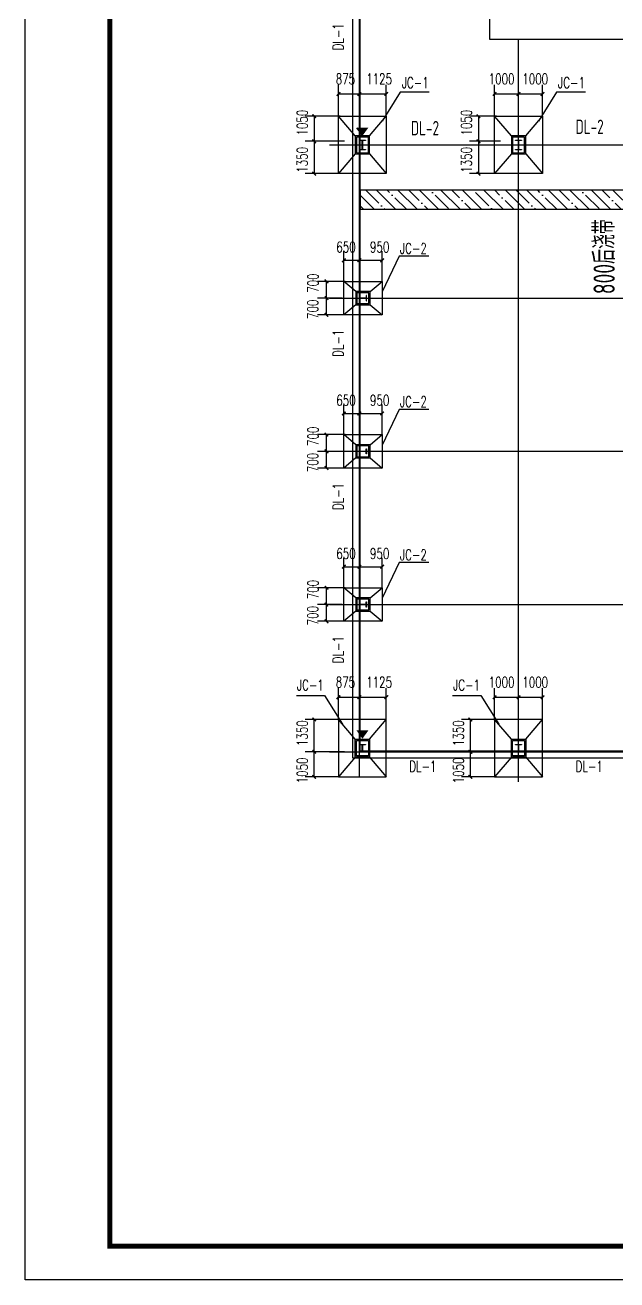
# Model space of a CAD drawing. Extents: x 180850 to 1399066, y 48356 to 327880.
# Drawn here: x 306909 to 331633, y 136382 to 188798 of the extents above; entities that cross this region are included whole.
import ezdxf

# ---------------------------------------------------------------- set-up
doc = ezdxf.new("R2010")
doc.units = 0
doc.header["$LTSCALE"] = 1000
for name, color, linetype in [('AXIS', 3, 'Continuous'), ('DOTE', 1, 'Continuous'), ('GZ', 50, 'Continuous'), ('NUM', 7, 'Continuous'), ('PUB_DIM', 3, 'Continuous'), ('PUB_TEXT', 7, 'Continuous'), ('PUB_TITLE', 4, 'Continuous'), ('YCX', 90, 'Continuous'), ('承台', 2, 'Continuous')]:
    doc.layers.add(name, color=color, linetype=linetype)
doc.styles.add('_TCH_DIM_T3', font='SIMPLEX', dxfattribs={"width": 0.705882, "bigfont": 'GBCBIG'})
doc.styles.add('TSSD_Norm', font='tssdeng.shx', dxfattribs={"bigfont": 'hztxt.shx'})
doc.dimstyles.new('TCH_150_1', dxfattribs={"dimtxt": 446.25, "dimasz": 150, "dimexe": 375, "dimexo": 450, "dimgap": 189.375, "dimtad": 1, "dimdec": 0, "dimzin": 0, "dimdsep": 46, "dimtxsty": '_TCH_DIM_T3', "dimblk": 'ARCHTICK', "dimcen": 0.09, "dimclrd": 256, "dimclre": 256, "dimclrt": 7, "dimazin": 2, "dimtfac": 1, "dimtdec": 0, "dimtix": 1, "dimtmove": 2, "dimatfit": 3, "dimfxl": 1, "dimtolj": 1, "dimtzin": 0, "dimarcsym": 0})

# ---------------------------------------------------------------- blocks, each defined once
blk = doc.blocks.new('_ArchTick')
at = {"color": 0, "linetype": 'ByBlock', "const_width": 0.4}
blk.add_lwpolyline([(-0.5, -0.5), (0.5, 0.5)], dxfattribs=at)
blk = doc.blocks.new('*D1039')
at = {"layer": 'AXIS', "linetype": 'ByBlock', "lineweight": -2, "transparency": 16777216}
for p, q in [((326524, 159757), (326524, 161097)), ((327524, 159757), (327524, 161097)), ((326524, 160722), (327524, 160722))]:
    blk.add_line(p, q, dxfattribs=at)
at = {"layer": 'Defpoints', "color": 0, "linetype": 'ByBlock', "transparency": 16777216}
for p in [(327524, 160722), (326524, 159307), (327524, 159307)]:
    blk.add_point(p, dxfattribs=at)
at = {"layer": 'AXIS', "linetype": 'ByBlock', "lineweight": -2, "transparency": 16777216, "xscale": 150, "yscale": 150, "zscale": 150, "rotation": 180}
blk.add_blockref('_ArchTick', (326524, 160722), dxfattribs=at)
at = {"layer": 'AXIS', "linetype": 'ByBlock', "lineweight": -2, "transparency": 16777216, "xscale": 150, "yscale": 150, "zscale": 150}
blk.add_blockref('_ArchTick', (327524, 160722), dxfattribs=at)
at = {"layer": 'AXIS', "color": 7, "linetype": 'ByBlock', "transparency": 16777216, "insert": (326816, 161348), "char_height": 446.2, "attachment_point": 5, "style": '_TCH_DIM_T3'}
blk.add_mtext('\\A1;1000', dxfattribs=at)
blk = doc.blocks.new('*D1040')
at = {"layer": 'AXIS', "linetype": 'ByBlock', "lineweight": -2, "transparency": 16777216}
for p, q in [((326599, 159794), (325136, 159794)), ((325511, 158443), (325511, 159794)), ((326774, 158443), (325136, 158443))]:
    blk.add_line(p, q, dxfattribs=at)
at = {"layer": 'Defpoints', "color": 0, "linetype": 'ByBlock', "transparency": 16777216}
for p in [(325511, 159794), (327049, 159794), (327224, 158443)]:
    blk.add_point(p, dxfattribs=at)
at = {"layer": 'AXIS', "linetype": 'ByBlock', "lineweight": -2, "transparency": 16777216, "xscale": 150, "yscale": 150, "zscale": 150}
for p, rotation in [((325511, 159794), 90), ((325511, 158443), 270)]:
    blk.add_blockref('_ArchTick', p, dxfattribs=dict(at, rotation=rotation))
at = {"layer": 'AXIS', "color": 7, "linetype": 'ByBlock', "transparency": 16777216, "insert": (325011, 159220), "char_height": 446.2, "attachment_point": 5, "rotation": 90, "style": '_TCH_DIM_T3'}
blk.add_mtext('\\A1;1350', dxfattribs=at)
blk = doc.blocks.new('*D1041')
at = {"layer": 'AXIS', "linetype": 'ByBlock', "lineweight": -2, "transparency": 16777216}
for p, q in [((326774, 158443), (325136, 158443)), ((325511, 157394), (325511, 158443)), ((326599, 157394), (325136, 157394))]:
    blk.add_line(p, q, dxfattribs=at)
at = {"layer": 'Defpoints', "color": 0, "linetype": 'ByBlock', "transparency": 16777216}
for p in [(325511, 158443), (327224, 158443), (327049, 157394)]:
    blk.add_point(p, dxfattribs=at)
at = {"layer": 'AXIS', "linetype": 'ByBlock', "lineweight": -2, "transparency": 16777216, "xscale": 150, "yscale": 150, "zscale": 150}
for p, rotation in [((325511, 158443), 90), ((325511, 157394), 270)]:
    blk.add_blockref('_ArchTick', p, dxfattribs=dict(at, rotation=rotation))
at = {"layer": 'AXIS', "color": 7, "linetype": 'ByBlock', "transparency": 16777216, "insert": (325011, 157664), "char_height": 446.2, "attachment_point": 5, "rotation": 90, "style": '_TCH_DIM_T3'}
blk.add_mtext('\\A1;1050', dxfattribs=at)
blk = doc.blocks.new('*D1042')
at = {"layer": 'AXIS', "linetype": 'ByBlock', "lineweight": -2, "transparency": 16777216}
for p, q in [((327524, 159757), (327524, 161097)), ((328524, 159757), (328524, 161097)), ((327524, 160722), (328524, 160722))]:
    blk.add_line(p, q, dxfattribs=at)
at = {"layer": 'Defpoints', "color": 0, "linetype": 'ByBlock', "transparency": 16777216}
for p in [(328524, 160722), (327524, 159307), (328524, 159307)]:
    blk.add_point(p, dxfattribs=at)
at = {"layer": 'AXIS', "linetype": 'ByBlock', "lineweight": -2, "transparency": 16777216, "xscale": 150, "yscale": 150, "zscale": 150, "rotation": 180}
blk.add_blockref('_ArchTick', (327524, 160722), dxfattribs=at)
at = {"layer": 'AXIS', "linetype": 'ByBlock', "lineweight": -2, "transparency": 16777216, "xscale": 150, "yscale": 150, "zscale": 150}
blk.add_blockref('_ArchTick', (328524, 160722), dxfattribs=at)
at = {"layer": 'AXIS', "color": 7, "linetype": 'ByBlock', "transparency": 16777216, "insert": (328221, 161348), "char_height": 446.2, "attachment_point": 5, "style": '_TCH_DIM_T3'}
blk.add_mtext('\\A1;1000', dxfattribs=at)
blk = doc.blocks.new('*D1043')
at = {"layer": 'AXIS', "linetype": 'ByBlock', "lineweight": -2, "transparency": 16777216}
for p, q in [((320000, 159757), (320000, 161097)), ((320874, 159757), (320874, 161097)), ((320000, 160722), (320874, 160722))]:
    blk.add_line(p, q, dxfattribs=at)
at = {"layer": 'Defpoints', "color": 0, "linetype": 'ByBlock', "transparency": 16777216}
for p in [(320874, 160722), (320000, 159307), (320874, 159307)]:
    blk.add_point(p, dxfattribs=at)
at = {"layer": 'AXIS', "linetype": 'ByBlock', "lineweight": -2, "transparency": 16777216, "xscale": 150, "yscale": 150, "zscale": 150, "rotation": 180}
blk.add_blockref('_ArchTick', (320000, 160722), dxfattribs=at)
at = {"layer": 'AXIS', "linetype": 'ByBlock', "lineweight": -2, "transparency": 16777216, "xscale": 150, "yscale": 150, "zscale": 150}
blk.add_blockref('_ArchTick', (320874, 160722), dxfattribs=at)
at = {"layer": 'AXIS', "color": 7, "linetype": 'ByBlock', "transparency": 16777216, "insert": (320291, 161348), "char_height": 446.2, "attachment_point": 5, "style": '_TCH_DIM_T3'}
blk.add_mtext('\\A1;875', dxfattribs=at)
blk = doc.blocks.new('*D1044')
at = {"layer": 'AXIS', "linetype": 'ByBlock', "lineweight": -2, "transparency": 16777216}
for p, q in [((320075, 159794), (318611, 159794)), ((318986, 158443), (318986, 159794)), ((320250, 158443), (318611, 158443))]:
    blk.add_line(p, q, dxfattribs=at)
at = {"layer": 'Defpoints', "color": 0, "linetype": 'ByBlock', "transparency": 16777216}
for p in [(318986, 159794), (320525, 159794), (320700, 158443)]:
    blk.add_point(p, dxfattribs=at)
at = {"layer": 'AXIS', "linetype": 'ByBlock', "lineweight": -2, "transparency": 16777216, "xscale": 150, "yscale": 150, "zscale": 150}
for p, rotation in [((318986, 159794), 90), ((318986, 158443), 270)]:
    blk.add_blockref('_ArchTick', p, dxfattribs=dict(at, rotation=rotation))
at = {"layer": 'AXIS', "color": 7, "linetype": 'ByBlock', "transparency": 16777216, "insert": (318486, 159220), "char_height": 446.2, "attachment_point": 5, "rotation": 90, "style": '_TCH_DIM_T3'}
blk.add_mtext('\\A1;1350', dxfattribs=at)
blk = doc.blocks.new('*D1045')
at = {"layer": 'AXIS', "linetype": 'ByBlock', "lineweight": -2, "transparency": 16777216}
for p, q in [((320250, 158443), (318611, 158443)), ((318986, 157394), (318986, 158443)), ((320075, 157394), (318611, 157394))]:
    blk.add_line(p, q, dxfattribs=at)
at = {"layer": 'Defpoints', "color": 0, "linetype": 'ByBlock', "transparency": 16777216}
for p in [(318986, 158443), (320700, 158443), (320525, 157394)]:
    blk.add_point(p, dxfattribs=at)
at = {"layer": 'AXIS', "linetype": 'ByBlock', "lineweight": -2, "transparency": 16777216, "xscale": 150, "yscale": 150, "zscale": 150}
for p, rotation in [((318986, 158443), 90), ((318986, 157394), 270)]:
    blk.add_blockref('_ArchTick', p, dxfattribs=dict(at, rotation=rotation))
at = {"layer": 'AXIS', "color": 7, "linetype": 'ByBlock', "transparency": 16777216, "insert": (318486, 157664), "char_height": 446.2, "attachment_point": 5, "rotation": 90, "style": '_TCH_DIM_T3'}
blk.add_mtext('\\A1;1050', dxfattribs=at)
blk = doc.blocks.new('*D1046')
at = {"layer": 'AXIS', "linetype": 'ByBlock', "lineweight": -2, "transparency": 16777216}
for p, q in [((320874, 159757), (320874, 161097)), ((322000, 159757), (322000, 161097)), ((320874, 160722), (322000, 160722))]:
    blk.add_line(p, q, dxfattribs=at)
at = {"layer": 'Defpoints', "color": 0, "linetype": 'ByBlock', "transparency": 16777216}
for p in [(322000, 160722), (320874, 159307), (322000, 159307)]:
    blk.add_point(p, dxfattribs=at)
at = {"layer": 'AXIS', "linetype": 'ByBlock', "lineweight": -2, "transparency": 16777216, "xscale": 150, "yscale": 150, "zscale": 150, "rotation": 180}
blk.add_blockref('_ArchTick', (320874, 160722), dxfattribs=at)
at = {"layer": 'AXIS', "linetype": 'ByBlock', "lineweight": -2, "transparency": 16777216, "xscale": 150, "yscale": 150, "zscale": 150}
blk.add_blockref('_ArchTick', (322000, 160722), dxfattribs=at)
at = {"layer": 'AXIS', "color": 7, "linetype": 'ByBlock', "transparency": 16777216, "insert": (321696, 161348), "char_height": 446.2, "attachment_point": 5, "style": '_TCH_DIM_T3'}
blk.add_mtext('\\A1;1125', dxfattribs=at)
blk = doc.blocks.new('A$C0D6F3731')
at = {"layer": 'GZ'}
for points in [[(0, 25550), (250, 25550), (250, 25540), (132, 25540), (128, 25535), (128, 25165), (132, 25160), (250, 25160), (250, 25150), (0, 25150), (0, 25160), (118, 25160), (122, 25165), (122, 25535), (118, 25540), (0, 25540), (0, 25550)], [(6525, 25550), (6775, 25550), (6775, 25540), (6657, 25540), (6653, 25535), (6653, 25165), (6657, 25160), (6775, 25160), (6775, 25150), (6525, 25150), (6525, 25160), (6643, 25160), (6647, 25165), (6647, 25535), (6643, 25540), (6525, 25540), (6525, 25550)], [(0, 19060), (0, 18840), (10, 18840), (10, 18943), (15, 18947), (285, 18947), (290, 18943), (290, 18840), (300, 18840), (300, 19060), (290, 19060), (290, 18957), (286, 18953), (15, 18953), (10, 18957), (10, 19060), (0, 19060)], [(0, 12440), (0, 12660), (10, 12660), (10, 12557), (15, 12553), (285, 12553), (290, 12557), (290, 12660), (300, 12660), (300, 12440), (290, 12440), (290, 12543), (286, 12547), (15, 12547), (10, 12543), (10, 12440), (0, 12440)], [(0, 6040), (0, 6260), (10, 6260), (10, 6157), (15, 6153), (285, 6153), (290, 6157), (290, 6260), (300, 6260), (300, 6040), (290, 6040), (290, 6143), (286, 6147), (15, 6147), (10, 6143), (10, 6040), (0, 6040)], [(0, 300), (250, 300), (250, 290), (132, 290), (128, 285), (128, 15), (132, 10), (250, 10), (250, 0), (0, 0), (0, 10), (118, 10), (122, 14), (122, 285), (118, 290), (0, 290), (0, 300)], [(6525, 300), (6775, 300), (6775, 290), (6657, 290), (6653, 285), (6653, 15), (6657, 10), (6775, 10), (6775, 0), (6525, 0), (6525, 10), (6643, 10), (6647, 14), (6647, 285), (6643, 290), (6525, 290), (6525, 300)]]:
    blk.add_lwpolyline(points, close=True, dxfattribs=at)
blk = doc.blocks.new('*D1425')
at = {"layer": 'AXIS', "linetype": 'ByBlock', "lineweight": -2, "transparency": 16777216}
for p, q in [((320000, 184957), (320000, 186296)), ((320874, 184963), (320874, 186296)), ((320000, 185921), (320874, 185921))]:
    blk.add_line(p, q, dxfattribs=at)
at = {"layer": 'Defpoints', "color": 0, "linetype": 'ByBlock', "transparency": 16777216}
for p in [(320874, 185921), (320000, 184507), (320874, 184513)]:
    blk.add_point(p, dxfattribs=at)
at = {"layer": 'AXIS', "linetype": 'ByBlock', "lineweight": -2, "transparency": 16777216, "xscale": 150, "yscale": 150, "zscale": 150, "rotation": 180}
blk.add_blockref('_ArchTick', (320000, 185921), dxfattribs=at)
at = {"layer": 'AXIS', "linetype": 'ByBlock', "lineweight": -2, "transparency": 16777216, "xscale": 150, "yscale": 150, "zscale": 150}
blk.add_blockref('_ArchTick', (320874, 185921), dxfattribs=at)
at = {"layer": 'AXIS', "color": 7, "linetype": 'ByBlock', "transparency": 16777216, "insert": (320291, 186548), "char_height": 446.2, "attachment_point": 5, "style": '_TCH_DIM_T3'}
blk.add_mtext('\\A1;875', dxfattribs=at)
blk = doc.blocks.new('*D1426')
at = {"layer": 'AXIS', "linetype": 'ByBlock', "lineweight": -2, "transparency": 16777216}
for p, q in [((320249, 183943), (318611, 183943)), ((318986, 183943), (318986, 182593)), ((320075, 182593), (318611, 182593))]:
    blk.add_line(p, q, dxfattribs=at)
at = {"layer": 'Defpoints', "color": 0, "linetype": 'ByBlock', "transparency": 16777216}
for p in [(320699, 183943), (318986, 182593), (320525, 182593)]:
    blk.add_point(p, dxfattribs=at)
at = {"layer": 'AXIS', "linetype": 'ByBlock', "lineweight": -2, "transparency": 16777216, "xscale": 150, "yscale": 150, "zscale": 150}
for p, rotation in [((318986, 183943), 90), ((318986, 182593), 270)]:
    blk.add_blockref('_ArchTick', p, dxfattribs=dict(at, rotation=rotation))
at = {"layer": 'AXIS', "color": 7, "linetype": 'ByBlock', "transparency": 16777216, "insert": (318486, 183167), "char_height": 446.2, "attachment_point": 5, "rotation": 90, "style": '_TCH_DIM_T3'}
blk.add_mtext('\\A1;1350', dxfattribs=at)
blk = doc.blocks.new('*D1427')
at = {"layer": 'AXIS', "linetype": 'ByBlock', "lineweight": -2, "transparency": 16777216}
for p, q in [((320075, 184993), (318611, 184993)), ((318986, 184993), (318986, 183943)), ((320249, 183943), (318611, 183943))]:
    blk.add_line(p, q, dxfattribs=at)
at = {"layer": 'Defpoints', "color": 0, "linetype": 'ByBlock', "transparency": 16777216}
for p in [(320525, 184993), (318986, 183943), (320699, 183943)]:
    blk.add_point(p, dxfattribs=at)
at = {"layer": 'AXIS', "linetype": 'ByBlock', "lineweight": -2, "transparency": 16777216, "xscale": 150, "yscale": 150, "zscale": 150}
for p, rotation in [((318986, 184993), 90), ((318986, 183943), 270)]:
    blk.add_blockref('_ArchTick', p, dxfattribs=dict(at, rotation=rotation))
at = {"layer": 'AXIS', "color": 7, "linetype": 'ByBlock', "transparency": 16777216, "insert": (318486, 184723), "char_height": 446.2, "attachment_point": 5, "rotation": 90, "style": '_TCH_DIM_T3'}
blk.add_mtext('\\A1;1050', dxfattribs=at)
blk = doc.blocks.new('*D1428')
at = {"layer": 'AXIS', "linetype": 'ByBlock', "lineweight": -2, "transparency": 16777216}
for p, q in [((320874, 184963), (320874, 186296)), ((322000, 184957), (322000, 186296)), ((320874, 185921), (322000, 185921))]:
    blk.add_line(p, q, dxfattribs=at)
at = {"layer": 'Defpoints', "color": 0, "linetype": 'ByBlock', "transparency": 16777216}
for p in [(322000, 185921), (320874, 184513), (322000, 184507)]:
    blk.add_point(p, dxfattribs=at)
at = {"layer": 'AXIS', "linetype": 'ByBlock', "lineweight": -2, "transparency": 16777216, "xscale": 150, "yscale": 150, "zscale": 150, "rotation": 180}
blk.add_blockref('_ArchTick', (320874, 185921), dxfattribs=at)
at = {"layer": 'AXIS', "linetype": 'ByBlock', "lineweight": -2, "transparency": 16777216, "xscale": 150, "yscale": 150, "zscale": 150}
blk.add_blockref('_ArchTick', (322000, 185921), dxfattribs=at)
at = {"layer": 'AXIS', "color": 7, "linetype": 'ByBlock', "transparency": 16777216, "insert": (321696, 186548), "char_height": 446.2, "attachment_point": 5, "style": '_TCH_DIM_T3'}
blk.add_mtext('\\A1;1125', dxfattribs=at)
blk = doc.blocks.new('*D1429')
at = {"layer": 'AXIS', "linetype": 'ByBlock', "lineweight": -2, "transparency": 16777216}
for p, q in [((326525, 184957), (326525, 186296)), ((327524, 185006), (327524, 186296)), ((326525, 185921), (327524, 185921))]:
    blk.add_line(p, q, dxfattribs=at)
at = {"layer": 'Defpoints', "color": 0, "linetype": 'ByBlock', "transparency": 16777216}
for p in [(327524, 185921), (326525, 184507), (327524, 184556)]:
    blk.add_point(p, dxfattribs=at)
at = {"layer": 'AXIS', "linetype": 'ByBlock', "lineweight": -2, "transparency": 16777216, "xscale": 150, "yscale": 150, "zscale": 150, "rotation": 180}
blk.add_blockref('_ArchTick', (326525, 185921), dxfattribs=at)
at = {"layer": 'AXIS', "linetype": 'ByBlock', "lineweight": -2, "transparency": 16777216, "xscale": 150, "yscale": 150, "zscale": 150}
blk.add_blockref('_ArchTick', (327524, 185921), dxfattribs=at)
at = {"layer": 'AXIS', "color": 7, "linetype": 'ByBlock', "transparency": 16777216, "insert": (326816, 186548), "char_height": 446.2, "attachment_point": 5, "style": '_TCH_DIM_T3'}
blk.add_mtext('\\A1;1000', dxfattribs=at)
blk = doc.blocks.new('*D1430')
at = {"layer": 'AXIS', "linetype": 'ByBlock', "lineweight": -2, "transparency": 16777216}
for p, q in [((326774, 183943), (325474, 183943)), ((325849, 183943), (325849, 182593)), ((326599, 182593), (325474, 182593))]:
    blk.add_line(p, q, dxfattribs=at)
at = {"layer": 'Defpoints', "color": 0, "linetype": 'ByBlock', "transparency": 16777216}
for p in [(327224, 183943), (325849, 182593), (327049, 182593)]:
    blk.add_point(p, dxfattribs=at)
at = {"layer": 'AXIS', "linetype": 'ByBlock', "lineweight": -2, "transparency": 16777216, "xscale": 150, "yscale": 150, "zscale": 150}
for p, rotation in [((325849, 183943), 90), ((325849, 182593), 270)]:
    blk.add_blockref('_ArchTick', p, dxfattribs=dict(at, rotation=rotation))
at = {"layer": 'AXIS', "color": 7, "linetype": 'ByBlock', "transparency": 16777216, "insert": (325349, 183167), "char_height": 446.2, "attachment_point": 5, "rotation": 90, "style": '_TCH_DIM_T3'}
blk.add_mtext('\\A1;1350', dxfattribs=at)
blk = doc.blocks.new('*D1431')
at = {"layer": 'AXIS', "linetype": 'ByBlock', "lineweight": -2, "transparency": 16777216}
for p, q in [((326600, 184993), (325474, 184993)), ((325849, 184993), (325849, 183943)), ((326774, 183943), (325474, 183943))]:
    blk.add_line(p, q, dxfattribs=at)
at = {"layer": 'Defpoints', "color": 0, "linetype": 'ByBlock', "transparency": 16777216}
for p in [(327050, 184993), (325849, 183943), (327224, 183943)]:
    blk.add_point(p, dxfattribs=at)
at = {"layer": 'AXIS', "linetype": 'ByBlock', "lineweight": -2, "transparency": 16777216, "xscale": 150, "yscale": 150, "zscale": 150}
for p, rotation in [((325849, 184993), 90), ((325849, 183943), 270)]:
    blk.add_blockref('_ArchTick', p, dxfattribs=dict(at, rotation=rotation))
at = {"layer": 'AXIS', "color": 7, "linetype": 'ByBlock', "transparency": 16777216, "insert": (325349, 184723), "char_height": 446.2, "attachment_point": 5, "rotation": 90, "style": '_TCH_DIM_T3'}
blk.add_mtext('\\A1;1050', dxfattribs=at)
blk = doc.blocks.new('*D1432')
at = {"layer": 'AXIS', "linetype": 'ByBlock', "lineweight": -2, "transparency": 16777216}
for p, q in [((327524, 185006), (327524, 186296)), ((328525, 184957), (328525, 186296)), ((327524, 185921), (328525, 185921))]:
    blk.add_line(p, q, dxfattribs=at)
at = {"layer": 'Defpoints', "color": 0, "linetype": 'ByBlock', "transparency": 16777216}
for p in [(328525, 185921), (327524, 184556), (328525, 184507)]:
    blk.add_point(p, dxfattribs=at)
at = {"layer": 'AXIS', "linetype": 'ByBlock', "lineweight": -2, "transparency": 16777216, "xscale": 150, "yscale": 150, "zscale": 150, "rotation": 180}
blk.add_blockref('_ArchTick', (327524, 185921), dxfattribs=at)
at = {"layer": 'AXIS', "linetype": 'ByBlock', "lineweight": -2, "transparency": 16777216, "xscale": 150, "yscale": 150, "zscale": 150}
blk.add_blockref('_ArchTick', (328525, 185921), dxfattribs=at)
at = {"layer": 'AXIS', "color": 7, "linetype": 'ByBlock', "transparency": 16777216, "insert": (328221, 186548), "char_height": 446.2, "attachment_point": 5, "style": '_TCH_DIM_T3'}
blk.add_mtext('\\A1;1000', dxfattribs=at)
blk = doc.blocks.new('*D1441')
at = {"layer": 'AXIS', "linetype": 'ByBlock', "lineweight": -2, "transparency": 16777216}
for p, q in [((320225, 178105), (320225, 179349)), ((320874, 178119), (320874, 179349)), ((320225, 178974), (320874, 178974))]:
    blk.add_line(p, q, dxfattribs=at)
at = {"layer": 'Defpoints', "color": 0, "linetype": 'ByBlock', "transparency": 16777216}
for p in [(320874, 178974), (320225, 177655), (320874, 177669)]:
    blk.add_point(p, dxfattribs=at)
at = {"layer": 'AXIS', "linetype": 'ByBlock', "lineweight": -2, "transparency": 16777216, "xscale": 150, "yscale": 150, "zscale": 150, "rotation": 180}
blk.add_blockref('_ArchTick', (320225, 178974), dxfattribs=at)
at = {"layer": 'AXIS', "linetype": 'ByBlock', "lineweight": -2, "transparency": 16777216, "xscale": 150, "yscale": 150, "zscale": 150}
blk.add_blockref('_ArchTick', (320874, 178974), dxfattribs=at)
at = {"layer": 'AXIS', "color": 7, "linetype": 'ByBlock', "transparency": 16777216, "insert": (320317, 179524), "char_height": 446.2, "attachment_point": 5, "style": '_TCH_DIM_T3'}
blk.add_mtext('\\A1;650', dxfattribs=at)
blk = doc.blocks.new('*D1442')
at = {"layer": 'AXIS', "linetype": 'ByBlock', "lineweight": -2, "transparency": 16777216}
for p, q in [((320280, 178094), (319126, 178094)), ((319501, 177393), (319501, 178094)), ((320155, 177393), (319126, 177393))]:
    blk.add_line(p, q, dxfattribs=at)
at = {"layer": 'Defpoints', "color": 0, "linetype": 'ByBlock', "transparency": 16777216}
for p in [(319501, 178094), (320730, 178094), (320605, 177393)]:
    blk.add_point(p, dxfattribs=at)
at = {"layer": 'AXIS', "linetype": 'ByBlock', "lineweight": -2, "transparency": 16777216, "xscale": 150, "yscale": 150, "zscale": 150}
for p, rotation in [((319501, 178094), 90), ((319501, 177393), 270)]:
    blk.add_blockref('_ArchTick', p, dxfattribs=dict(at, rotation=rotation))
at = {"layer": 'AXIS', "color": 7, "linetype": 'ByBlock', "transparency": 16777216, "insert": (318937, 178020), "char_height": 446.2, "attachment_point": 5, "rotation": 90, "style": '_TCH_DIM_T3'}
blk.add_mtext('\\A1;700', dxfattribs=at)
blk = doc.blocks.new('*D1443')
at = {"layer": 'AXIS', "linetype": 'ByBlock', "lineweight": -2, "transparency": 16777216}
for p, q in [((320155, 177393), (319126, 177393)), ((319501, 176694), (319501, 177393)), ((320280, 176694), (319126, 176694))]:
    blk.add_line(p, q, dxfattribs=at)
at = {"layer": 'Defpoints', "color": 0, "linetype": 'ByBlock', "transparency": 16777216}
for p in [(319501, 177393), (320605, 177393), (320730, 176694)]:
    blk.add_point(p, dxfattribs=at)
at = {"layer": 'AXIS', "linetype": 'ByBlock', "lineweight": -2, "transparency": 16777216, "xscale": 150, "yscale": 150, "zscale": 150}
for p, rotation in [((319501, 177393), 90), ((319501, 176694), 270)]:
    blk.add_blockref('_ArchTick', p, dxfattribs=dict(at, rotation=rotation))
at = {"layer": 'AXIS', "color": 7, "linetype": 'ByBlock', "transparency": 16777216, "insert": (318924, 176927), "char_height": 446.2, "attachment_point": 5, "rotation": 90, "style": '_TCH_DIM_T3'}
blk.add_mtext('\\A1;700', dxfattribs=at)
blk = doc.blocks.new('*D1444')
at = {"layer": 'AXIS', "linetype": 'ByBlock', "lineweight": -2, "transparency": 16777216}
for p, q in [((320874, 178119), (320874, 179349)), ((321825, 178105), (321825, 179349)), ((320874, 178974), (321825, 178974))]:
    blk.add_line(p, q, dxfattribs=at)
at = {"layer": 'Defpoints', "color": 0, "linetype": 'ByBlock', "transparency": 16777216}
for p in [(321825, 178974), (320874, 177669), (321825, 177655)]:
    blk.add_point(p, dxfattribs=at)
at = {"layer": 'AXIS', "linetype": 'ByBlock', "lineweight": -2, "transparency": 16777216, "xscale": 150, "yscale": 150, "zscale": 150, "rotation": 180}
blk.add_blockref('_ArchTick', (320874, 178974), dxfattribs=at)
at = {"layer": 'AXIS', "linetype": 'ByBlock', "lineweight": -2, "transparency": 16777216, "xscale": 150, "yscale": 150, "zscale": 150}
blk.add_blockref('_ArchTick', (321825, 178974), dxfattribs=at)
at = {"layer": 'AXIS', "color": 7, "linetype": 'ByBlock', "transparency": 16777216, "insert": (321722, 179524), "char_height": 446.2, "attachment_point": 5, "style": '_TCH_DIM_T3'}
blk.add_mtext('\\A1;950', dxfattribs=at)
blk = doc.blocks.new('*D1445')
at = {"layer": 'AXIS', "linetype": 'ByBlock', "lineweight": -2, "transparency": 16777216}
for p, q in [((320225, 171705), (320225, 172949)), ((320225, 172574), (320874, 172574)), ((320874, 171719), (320874, 172949))]:
    blk.add_line(p, q, dxfattribs=at)
at = {"layer": 'Defpoints', "color": 0, "linetype": 'ByBlock', "transparency": 16777216}
for p in [(320874, 172574), (320225, 171255), (320874, 171269)]:
    blk.add_point(p, dxfattribs=at)
at = {"layer": 'AXIS', "linetype": 'ByBlock', "lineweight": -2, "transparency": 16777216, "xscale": 150, "yscale": 150, "zscale": 150, "rotation": 180}
blk.add_blockref('_ArchTick', (320225, 172574), dxfattribs=at)
at = {"layer": 'AXIS', "linetype": 'ByBlock', "lineweight": -2, "transparency": 16777216, "xscale": 150, "yscale": 150, "zscale": 150}
blk.add_blockref('_ArchTick', (320874, 172574), dxfattribs=at)
at = {"layer": 'AXIS', "color": 7, "linetype": 'ByBlock', "transparency": 16777216, "insert": (320317, 173124), "char_height": 446.2, "attachment_point": 5, "style": '_TCH_DIM_T3'}
blk.add_mtext('\\A1;650', dxfattribs=at)
blk = doc.blocks.new('*D1446')
at = {"layer": 'AXIS', "linetype": 'ByBlock', "lineweight": -2, "transparency": 16777216}
for p, q in [((320280, 171694), (319126, 171694)), ((319501, 170993), (319501, 171694)), ((320155, 170993), (319126, 170993))]:
    blk.add_line(p, q, dxfattribs=at)
at = {"layer": 'Defpoints', "color": 0, "linetype": 'ByBlock', "transparency": 16777216}
for p in [(319501, 171694), (320730, 171694), (320605, 170993)]:
    blk.add_point(p, dxfattribs=at)
at = {"layer": 'AXIS', "linetype": 'ByBlock', "lineweight": -2, "transparency": 16777216, "xscale": 150, "yscale": 150, "zscale": 150}
for p, rotation in [((319501, 171694), 90), ((319501, 170993), 270)]:
    blk.add_blockref('_ArchTick', p, dxfattribs=dict(at, rotation=rotation))
at = {"layer": 'AXIS', "color": 7, "linetype": 'ByBlock', "transparency": 16777216, "insert": (318937, 171620), "char_height": 446.2, "attachment_point": 5, "rotation": 90, "style": '_TCH_DIM_T3'}
blk.add_mtext('\\A1;700', dxfattribs=at)
blk = doc.blocks.new('*D1447')
at = {"layer": 'AXIS', "linetype": 'ByBlock', "lineweight": -2, "transparency": 16777216}
for p, q in [((320155, 170993), (319126, 170993)), ((319501, 170294), (319501, 170993)), ((320280, 170294), (319126, 170294))]:
    blk.add_line(p, q, dxfattribs=at)
at = {"layer": 'Defpoints', "color": 0, "linetype": 'ByBlock', "transparency": 16777216}
for p in [(319501, 170993), (320605, 170993), (320730, 170294)]:
    blk.add_point(p, dxfattribs=at)
at = {"layer": 'AXIS', "linetype": 'ByBlock', "lineweight": -2, "transparency": 16777216, "xscale": 150, "yscale": 150, "zscale": 150}
for p, rotation in [((319501, 170993), 90), ((319501, 170294), 270)]:
    blk.add_blockref('_ArchTick', p, dxfattribs=dict(at, rotation=rotation))
at = {"layer": 'AXIS', "color": 7, "linetype": 'ByBlock', "transparency": 16777216, "insert": (318924, 170527), "char_height": 446.2, "attachment_point": 5, "rotation": 90, "style": '_TCH_DIM_T3'}
blk.add_mtext('\\A1;700', dxfattribs=at)
blk = doc.blocks.new('*D1448')
at = {"layer": 'AXIS', "linetype": 'ByBlock', "lineweight": -2, "transparency": 16777216}
for p, q in [((320874, 171719), (320874, 172949)), ((320874, 172574), (321825, 172574)), ((321825, 171705), (321825, 172949))]:
    blk.add_line(p, q, dxfattribs=at)
at = {"layer": 'Defpoints', "color": 0, "linetype": 'ByBlock', "transparency": 16777216}
for p in [(321825, 172574), (320874, 171269), (321825, 171255)]:
    blk.add_point(p, dxfattribs=at)
at = {"layer": 'AXIS', "linetype": 'ByBlock', "lineweight": -2, "transparency": 16777216, "xscale": 150, "yscale": 150, "zscale": 150, "rotation": 180}
blk.add_blockref('_ArchTick', (320874, 172574), dxfattribs=at)
at = {"layer": 'AXIS', "linetype": 'ByBlock', "lineweight": -2, "transparency": 16777216, "xscale": 150, "yscale": 150, "zscale": 150}
blk.add_blockref('_ArchTick', (321825, 172574), dxfattribs=at)
at = {"layer": 'AXIS', "color": 7, "linetype": 'ByBlock', "transparency": 16777216, "insert": (321722, 173124), "char_height": 446.2, "attachment_point": 5, "style": '_TCH_DIM_T3'}
blk.add_mtext('\\A1;950', dxfattribs=at)
blk = doc.blocks.new('*D1449')
at = {"layer": 'AXIS', "linetype": 'ByBlock', "lineweight": -2, "transparency": 16777216}
for p, q in [((320225, 165305), (320225, 166549)), ((320225, 166174), (320874, 166174)), ((320874, 165319), (320874, 166549))]:
    blk.add_line(p, q, dxfattribs=at)
at = {"layer": 'Defpoints', "color": 0, "linetype": 'ByBlock', "transparency": 16777216}
for p in [(320874, 166174), (320225, 164855), (320874, 164869)]:
    blk.add_point(p, dxfattribs=at)
at = {"layer": 'AXIS', "linetype": 'ByBlock', "lineweight": -2, "transparency": 16777216, "xscale": 150, "yscale": 150, "zscale": 150, "rotation": 180}
blk.add_blockref('_ArchTick', (320225, 166174), dxfattribs=at)
at = {"layer": 'AXIS', "linetype": 'ByBlock', "lineweight": -2, "transparency": 16777216, "xscale": 150, "yscale": 150, "zscale": 150}
blk.add_blockref('_ArchTick', (320874, 166174), dxfattribs=at)
at = {"layer": 'AXIS', "color": 7, "linetype": 'ByBlock', "transparency": 16777216, "insert": (320317, 166724), "char_height": 446.2, "attachment_point": 5, "style": '_TCH_DIM_T3'}
blk.add_mtext('\\A1;650', dxfattribs=at)
blk = doc.blocks.new('*D1450')
at = {"layer": 'AXIS', "linetype": 'ByBlock', "lineweight": -2, "transparency": 16777216}
for p, q in [((320280, 165294), (319126, 165294)), ((319501, 164593), (319501, 165294)), ((320155, 164593), (319126, 164593))]:
    blk.add_line(p, q, dxfattribs=at)
at = {"layer": 'Defpoints', "color": 0, "linetype": 'ByBlock', "transparency": 16777216}
for p in [(319501, 165294), (320730, 165294), (320605, 164593)]:
    blk.add_point(p, dxfattribs=at)
at = {"layer": 'AXIS', "linetype": 'ByBlock', "lineweight": -2, "transparency": 16777216, "xscale": 150, "yscale": 150, "zscale": 150}
for p, rotation in [((319501, 165294), 90), ((319501, 164593), 270)]:
    blk.add_blockref('_ArchTick', p, dxfattribs=dict(at, rotation=rotation))
at = {"layer": 'AXIS', "color": 7, "linetype": 'ByBlock', "transparency": 16777216, "insert": (318937, 165220), "char_height": 446.2, "attachment_point": 5, "rotation": 90, "style": '_TCH_DIM_T3'}
blk.add_mtext('\\A1;700', dxfattribs=at)
blk = doc.blocks.new('*D1451')
at = {"layer": 'AXIS', "linetype": 'ByBlock', "lineweight": -2, "transparency": 16777216}
for p, q in [((320155, 164593), (319126, 164593)), ((319501, 163894), (319501, 164593)), ((320280, 163894), (319126, 163894))]:
    blk.add_line(p, q, dxfattribs=at)
at = {"layer": 'Defpoints', "color": 0, "linetype": 'ByBlock', "transparency": 16777216}
for p in [(319501, 164593), (320605, 164593), (320730, 163894)]:
    blk.add_point(p, dxfattribs=at)
at = {"layer": 'AXIS', "linetype": 'ByBlock', "lineweight": -2, "transparency": 16777216, "xscale": 150, "yscale": 150, "zscale": 150}
for p, rotation in [((319501, 164593), 90), ((319501, 163894), 270)]:
    blk.add_blockref('_ArchTick', p, dxfattribs=dict(at, rotation=rotation))
at = {"layer": 'AXIS', "color": 7, "linetype": 'ByBlock', "transparency": 16777216, "insert": (318924, 164127), "char_height": 446.2, "attachment_point": 5, "rotation": 90, "style": '_TCH_DIM_T3'}
blk.add_mtext('\\A1;700', dxfattribs=at)
blk = doc.blocks.new('*D1452')
at = {"layer": 'AXIS', "linetype": 'ByBlock', "lineweight": -2, "transparency": 16777216}
for p, q in [((320874, 165319), (320874, 166549)), ((320874, 166174), (321825, 166174)), ((321825, 165305), (321825, 166549))]:
    blk.add_line(p, q, dxfattribs=at)
at = {"layer": 'Defpoints', "color": 0, "linetype": 'ByBlock', "transparency": 16777216}
for p in [(321825, 166174), (320874, 164869), (321825, 164855)]:
    blk.add_point(p, dxfattribs=at)
at = {"layer": 'AXIS', "linetype": 'ByBlock', "lineweight": -2, "transparency": 16777216, "xscale": 150, "yscale": 150, "zscale": 150, "rotation": 180}
blk.add_blockref('_ArchTick', (320874, 166174), dxfattribs=at)
at = {"layer": 'AXIS', "linetype": 'ByBlock', "lineweight": -2, "transparency": 16777216, "xscale": 150, "yscale": 150, "zscale": 150}
blk.add_blockref('_ArchTick', (321825, 166174), dxfattribs=at)
at = {"layer": 'AXIS', "color": 7, "linetype": 'ByBlock', "transparency": 16777216, "insert": (321722, 166724), "char_height": 446.2, "attachment_point": 5, "style": '_TCH_DIM_T3'}
blk.add_mtext('\\A1;950', dxfattribs=at)

msp = doc.modelspace()

# ---------------------------------------------------------------- hatches: boundary and pattern name
h = msp.add_hatch()
h.set_pattern_fill('ANSI35', color=8, scale=200, angle=90)
h.set_pattern_definition([(135, (491297.1, -323666.8), (-449.0128, -449.0128), []), (135, (491297.1, -323217.77), (-449.0128, -449.0128), [793.75, -158.75, 0, -158.75])])
h.paths.add_polyline_path([(320904.5, 181904.5), (320904.5, 181104.5), (370344.5, 181104.54), (370344.5, 181904.54)])

# ---------------------------------------------------------------- linework, layer by layer
for p, q in [((320699.5, 184168.5), (319999.5, 184993.5)), ((321299.5, 184168.5), (321999.5, 184993.5)), ((327224.5, 184168.5), (326524.5, 184993.5)), ((327824.5, 184168.5), (328524.5, 184993.5)), ((321299.5, 183718.5), (321299.5, 183718.5)), ((327824.5, 183718.5), (327824.5, 183718.5)), ((320699.5, 183418.5), (319999.5, 182593.5)), ((321299.5, 183418.5), (321999.5, 182593.5)), ((327224.5, 183418.5), (326524.5, 182593.5)), ((327824.5, 183418.5), (328524.5, 182593.5)), ((321099.76, 177668.5), (321099.76, 177668.5)), ((321099.76, 171268.5), (321099.76, 171268.5)), ((321099.76, 164868.5), (321099.76, 164868.5)), ((320699.5, 158968.67), (319999.5, 159793.67)), ((321299.5, 158968.67), (321999.5, 159793.67)), ((327224.5, 158968.67), (326524.5, 159793.67)), ((327824.5, 158968.67), (328524.5, 159793.67)), ((321299.5, 158668.67), (321299.5, 158668.67)), ((327824.5, 158668.67), (327824.5, 158668.67)), ((320699.5, 158218.67), (319999.5, 157393.67)), ((321299.5, 158218.67), (321999.5, 157393.67)), ((327224.5, 158218.67), (326524.5, 157393.67)), ((327824.5, 158218.67), (328524.5, 157393.67))]:
    msp.add_line(p, q)
for points in [[(320604.5, 209413.5), (370644.5, 209413.5), (370644.5, 158173.5), (320604.5, 158173.5)], [(320904.5, 209113.5), (370344.5, 209113.5), (370344.5, 158473.5), (320904.5, 158473.5)], [(326322, 206052.5), (357120.5, 206052.5), (357120.5, 188201), (326322, 188201)], [(319999.5, 184993.5), (321999.5, 184993.5), (321999.5, 182593.5), (319999.5, 182593.5)], [(326524.5, 184993.5), (328524.5, 184993.5), (328524.5, 182593.5), (326524.5, 182593.5)], [(319999.5, 157393.67), (321999.5, 157393.67), (321999.5, 159793.67), (319999.5, 159793.67)], [(326524.5, 157393.67), (328524.5, 157393.67), (328524.5, 159793.67), (326524.5, 159793.67)]]:
    msp.add_lwpolyline(points, close=True)
at = {"layer": 'DOTE'}
for p, q in [((320874.5, 157393.5), (320874.5, 210593.5)), ((327524.5, 157193.5), (327524.5, 188201)), ((319624.5, 183793.5), (371624.5, 183793.5)), ((319624.5, 177393.5), (332938.5, 177393.5)), ((319624.5, 170993.5), (332938.5, 170993.5)), ((319624.5, 164593.5), (332938.5, 164593.5)), ((319624.5, 158443.5), (371624.5, 158443.5))]:
    msp.add_line(p, q, dxfattribs=at)
at = {"layer": 'PUB_DIM'}
msp.add_lwpolyline([(370344.5, 181104.54), (370344.5, 181904.54), (320904.5, 181904.5), (320904.5, 181104.5)], close=True, dxfattribs=at)
at = {"layer": 'PUB_TEXT', "color": 5}
msp.add_line((320756.77, 184513.03), (320999.5, 184168.5), dxfattribs=at)
for points in [[(321249.07, 184513.03), (320999.5, 184168.5), (320756.77, 184513.03)], [(321249.07, 159332.03), (320999.5, 158987.5), (320756.77, 159332.03)]]:
    msp.add_solid(points, dxfattribs=at)
at = {"layer": 'PUB_TITLE'}
msp.add_lwpolyline([(306908.52, 220381.89), (425837.69, 220381.89), (425837.69, 136381.97), (306908.52, 136381.97)], close=True, dxfattribs=at)
at = {"layer": 'PUB_TITLE', "const_width": 212.12}
msp.add_lwpolyline([(310443.87, 137796.11), (310443.87, 218967.75), (424423.55, 218967.75), (424423.55, 137796.11)], close=True, dxfattribs=at)
at = {"layer": 'YCX'}
for p, q in [((322579.74, 185993.63), (321826.8, 184790.29)), ((323794.06, 185991.03), (322579.74, 185993.63)), ((329104.74, 185993.63), (328351.8, 184790.29)), ((330319.06, 185991.03), (329104.74, 185993.63)), ((322529.69, 179144.64), (321824.76, 177654.67)), ((323779.68, 179142.87), (322529.69, 179144.64)), ((322529.69, 172744.64), (321824.76, 171254.67)), ((323779.68, 172742.87), (322529.69, 172744.64)), ((322529.69, 166344.64), (321824.76, 164854.67)), ((323779.68, 166342.87), (322529.69, 166344.64)), ((318240.64, 160790.78), (319419.26, 160793.81)), ((319419.26, 160793.81), (320172.2, 159590.46)), ((324765.63, 160790.78), (325944.26, 160793.81)), ((325944.26, 160793.81), (326697.2, 159590.46))]:
    msp.add_line(p, q, dxfattribs=at)
at = {"layer": '承台', "color": 6}
for p, q in [((321299.5, 183718.5), (321299.5, 183718.5)), ((327824.5, 183718.5), (327824.5, 183718.5)), ((321299.5, 158668.67), (321299.5, 158668.67)), ((327824.5, 158668.67), (327824.5, 158668.67))]:
    msp.add_line(p, q, dxfattribs=at)
at = {"layer": '承台'}
for p, q in [((320724.76, 177668.5), (320224.76, 178093.5)), ((321324.76, 177668.5), (321824.76, 178093.5)), ((320724.76, 177118.5), (320224.76, 176693.5)), ((321324.76, 177118.5), (321824.76, 176693.5)), ((320724.76, 171268.5), (320224.76, 171693.5)), ((321324.76, 171268.5), (321824.76, 171693.5)), ((320724.76, 170718.5), (320224.76, 170293.5)), ((321324.76, 170718.5), (321824.76, 170293.5)), ((320724.76, 164868.5), (320224.76, 165293.5)), ((321324.76, 164868.5), (321824.76, 165293.5)), ((320724.76, 164318.5), (320224.76, 163893.5)), ((321324.76, 164318.5), (321824.76, 163893.5))]:
    msp.add_line(p, q, dxfattribs=at)
at = {"layer": '承台', "color": 6}
for points in [[(320699.5, 183418.5), (321299.5, 183418.5), (321299.5, 184168.5), (320699.5, 184168.5)], [(320749.5, 183468.5), (321249.5, 183468.5), (321249.5, 184118.5), (320749.5, 184118.5)], [(327224.5, 183418.5), (327824.5, 183418.5), (327824.5, 184168.5), (327224.5, 184168.5)], [(327274.5, 183468.5), (327774.5, 183468.5), (327774.5, 184118.5), (327274.5, 184118.5)], [(320699.5, 158968.67), (321299.5, 158968.67), (321299.5, 158218.67), (320699.5, 158218.67)], [(320749.5, 158918.67), (321249.5, 158918.67), (321249.5, 158268.67), (320749.5, 158268.67)], [(327224.5, 158968.67), (327824.5, 158968.67), (327824.5, 158218.67), (327224.5, 158218.67)], [(327274.5, 158918.67), (327774.5, 158918.67), (327774.5, 158268.67), (327274.5, 158268.67)]]:
    msp.add_lwpolyline(points, close=True, dxfattribs=at)
at = {"layer": '承台'}
for points in [[(320224.76, 176693.5), (320224.76, 178093.5), (321824.76, 178093.5), (321824.76, 176693.5)], [(321324.76, 177118.5), (321324.76, 177668.5), (320724.76, 177668.5), (320724.76, 177118.5)], [(321274.76, 177168.5), (321274.76, 177618.5), (320774.76, 177618.5), (320774.76, 177168.5)], [(320224.76, 170293.5), (320224.76, 171693.5), (321824.76, 171693.5), (321824.76, 170293.5)], [(321324.76, 170718.5), (321324.76, 171268.5), (320724.76, 171268.5), (320724.76, 170718.5)], [(321274.76, 170768.5), (321274.76, 171218.5), (320774.76, 171218.5), (320774.76, 170768.5)], [(320224.76, 163893.5), (320224.76, 165293.5), (321824.76, 165293.5), (321824.76, 163893.5)], [(321324.76, 164318.5), (321324.76, 164868.5), (320724.76, 164868.5), (320724.76, 164318.5)], [(321274.76, 164368.5), (321274.76, 164818.5), (320774.76, 164818.5), (320774.76, 164368.5)]]:
    msp.add_lwpolyline(points, close=True, dxfattribs=at)

# ---------------------------------------------------------------- block references
msp.add_blockref('A$C0D6F3731', (320874.5, 158443.5))

# ---------------------------------------------------------------- texts
at = {"layer": 'NUM', "style": 'TSSD_Norm', "width": 0.7}
for p in [(323024.77, 184195), (329902.27, 184250.8)]:
    msp.add_text('DL-2', height=600, dxfattribs=at).set_placement(p)
msp.add_text('800后浇带', height=890, rotation=90, dxfattribs=at).set_placement((331546.37, 177558.5))
at = {"layer": 'YCX', "style": '_TCH_DIM_T3', "width": 0.705882}
for s, p in [('JC-1', (322645.52, 186169.04)), ('JC-1', (329170.52, 186169.04)), ('JC-2', (322565.68, 179244.67)), ('JC-2', (322565.68, 172844.67)), ('JC-2', (322565.68, 166444.67)), ('JC-1', (318261.97, 161002.24)), ('JC-1', (324786.97, 161002.24))]:
    msp.add_text(s, height=450, dxfattribs=at).set_placement(p)
at = {"layer": '承台', "color": 6, "style": '_TCH_DIM_T3', "width": 0.705882}
for p in [(320209.55, 187736.18), (320209.55, 174936.18), (320209.55, 168536.18), (320209.55, 162136.18)]:
    msp.add_text('DL-1', height=450, rotation=90, dxfattribs=at).set_placement(p)
for p in [(322953.49, 157609.43), (329905.99, 157609.43)]:
    msp.add_text('DL-1', height=450, dxfattribs=at).set_placement(p)

# ---------------------------------------------------------------- dimensions: what is measured, and where the dimension line sits
at = {"layer": 'AXIS', "linetype": 'ByBlock'}
for base, p1, p2, picture, middle in [((320874.5, 185921.47), (319999.5, 184507.33), (320874.5, 184513.03), '*D1425', (320291.45, 186547.64)), ((321999.5, 185921.47), (320874.5, 184513.03), (321999.5, 184507.33), '*D1428', (321696.42, 186547.64)), ((327524.5, 185921.47), (326524.5, 184507.33), (327524.5, 184556.5), '*D1429', (326816.45, 186547.64)), ((328524.5, 185921.47), (327524.5, 184556.5), (328524.5, 184507.33), '*D1432', (328221.42, 186547.64)), ((320874.5, 178974.31), (320224.76, 177654.67), (320874.5, 177668.5), '*D1441', (320316.71, 179524.31)), ((321824.76, 178974.31), (320874.5, 177668.5), (321824.76, 177654.67), '*D1444', (321721.68, 179524.31)), ((320874.5, 172574.31), (320224.76, 171254.67), (320874.5, 171268.5), '*D1445', (320316.71, 173124.31)), ((321824.76, 172574.31), (320874.5, 171268.5), (321824.76, 171254.67), '*D1448', (321721.68, 173124.31)), ((320874.5, 166174.31), (320224.76, 164854.67), (320874.5, 164868.5), '*D1449', (320316.71, 166724.31)), ((321824.76, 166174.31), (320874.5, 164868.5), (321824.76, 164854.67), '*D1452', (321721.68, 166724.31)), ((320874.5, 160721.65), (319999.5, 159307.5), (320874.5, 159307.5), '*D1043', (320291.45, 161347.82)), ((321999.5, 160721.65), (320874.5, 159307.5), (321999.5, 159307.5), '*D1046', (321696.42, 161347.82)), ((327524.5, 160721.65), (326524.5, 159307.5), (327524.5, 159307.5), '*D1039', (326816.45, 161347.82)), ((328524.5, 160721.65), (327524.5, 159307.5), (328524.5, 159307.5), '*D1042', (328221.42, 161347.82))]:
    dim = msp.add_linear_dim(base=base, p1=p1, p2=p2, dimstyle='TCH_150_1', dxfattribs=at)
    dim.commit()
    dim.dimension.update_dxf_attribs({"geometry": picture, "text_midpoint": middle, "dimtype": 160})
for base, p1, p2, angle, picture, middle in [((318986.08, 183943.24), (320524.5, 184993.5), (320699.5, 183943.24), 90, '*D1427', (318486.08, 184722.81)), ((325848.58, 183943.24), (327049.5, 184993.5), (327224.5, 183943.24), 90, '*D1431', (325348.58, 184722.81)), ((318986.08, 182593.5), (320699.5, 183943.24), (320524.5, 182593.5), 90, '*D1426', (318486.08, 183167.31)), ((325848.58, 182593.5), (327224.5, 183943.24), (327049.5, 182593.5), 90, '*D1430', (325348.58, 183167.31)), ((319500.74, 178093.5), (320604.76, 177393.5), (320729.76, 178093.5), 270, '*D1442', (318936.68, 178019.69)), ((319500.74, 177393.5), (320729.76, 176693.5), (320604.76, 177393.5), 270, '*D1443', (318924.18, 176927.5)), ((319500.74, 171693.5), (320604.76, 170993.5), (320729.76, 171693.5), 270, '*D1446', (318936.68, 171619.69)), ((319500.74, 170993.5), (320729.76, 170293.5), (320604.76, 170993.5), 270, '*D1447', (318924.18, 170527.5)), ((319500.74, 165293.5), (320604.76, 164593.5), (320729.76, 165293.5), 270, '*D1450', (318936.68, 165219.69)), ((319500.74, 164593.5), (320729.76, 163893.5), (320604.76, 164593.5), 270, '*D1451', (318924.18, 164127.5)), ((318986.08, 159793.67), (320699.5, 158443.5), (320524.5, 159793.67), 270, '*D1044', (318486.08, 159219.87)), ((325511.08, 159793.67), (327224.5, 158443.5), (327049.5, 159793.67), 270, '*D1040', (325011.08, 159219.87)), ((318986.08, 158443.5), (320524.5, 157393.67), (320699.5, 158443.5), 270, '*D1045', (318486.08, 157664.37)), ((325511.08, 158443.5), (327049.5, 157393.67), (327224.5, 158443.5), 270, '*D1041', (325011.08, 157664.37))]:
    dim = msp.add_linear_dim(base=base, p1=p1, p2=p2, angle=angle, dimstyle='TCH_150_1', dxfattribs=at)
    dim.commit()
    dim.dimension.update_dxf_attribs({"geometry": picture, "text_midpoint": middle, "dimtype": 160})

doc.saveas('drawing.dxf')
